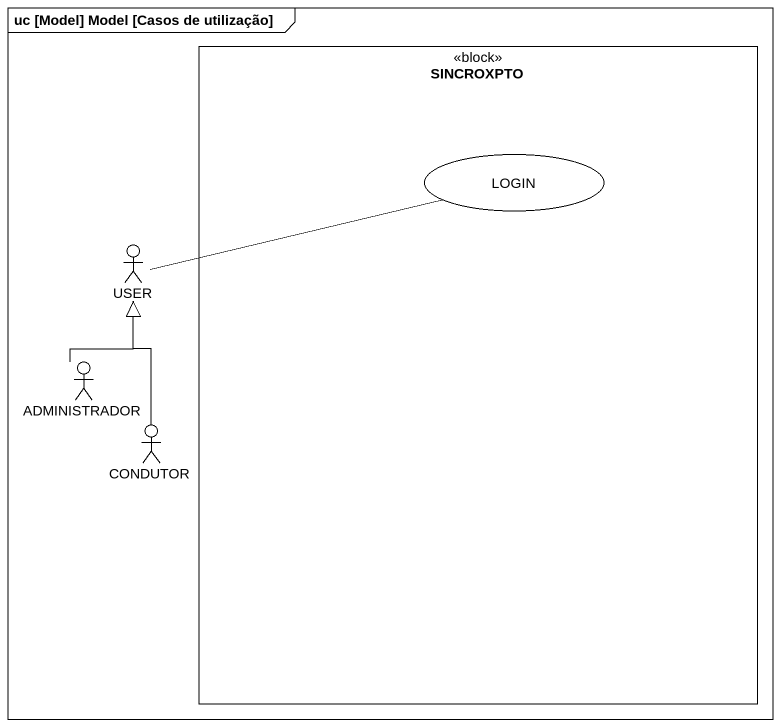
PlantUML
@startuml
mainframe uc [Model] Model [Casos de utilização]
rectangle SINCROXPTO <<block>> {
  usecase LOGIN
}
actor USER
actor ADMINISTRADOR
actor CONDUTOR
USER -right- LOGIN
ADMINISTRADOR -up-|> USER
CONDUTOR -up-|> USER
@enduml
